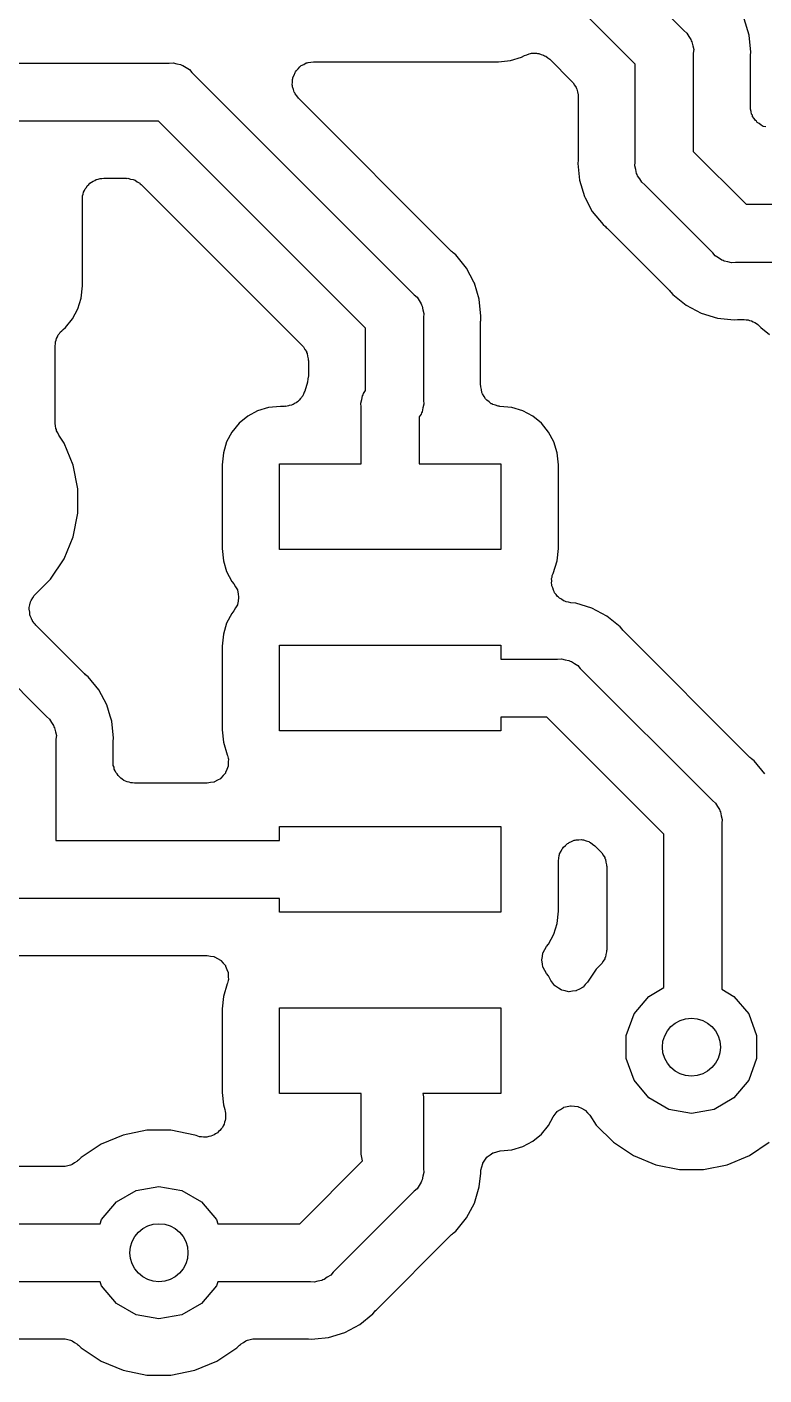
# Model space of a CAD drawing. Extents: x 91 to 190.2, y -113.9 to -59.9.
# Drawn here: x 161.83 to 167, y -101.34 to -91.89 of the extents above; entities that cross this region are included whole.
import ezdxf

# ---------------------------------------------------------------- set-up
doc = ezdxf.new("R2010")
doc.units = 0
doc.header["$MEASUREMENT"] = 0
doc.layers.add('BLACK', color=7, linetype='CONTINUOUS')

msp = doc.modelspace()

# ---------------------------------------------------------------- linework, layer by layer
at = {"layer": 'BLACK', "linetype": 'CONTINUOUS'}
for p, q in [((165.815, -91.2976), (166.437, -91.92)), ((166.097, -92.1542), (165.581, -91.6382)), ((166.894, -91.9517), (166.86, -91.838)), ((166.437, -91.92), (166.458, -91.9374)), ((166.458, -91.9374), (166.472, -91.9607)), ((166.472, -91.9607), (166.487, -91.9828)), ((166.906, -92.07), (166.894, -91.9517)), ((166.487, -91.9828), (166.489, -91.9916)), ((166.489, -91.9916), (166.494, -91.9994)), ((166.494, -91.9994), (166.499, -92.026)), ((166.499, -92.026), (166.506, -92.052)), ((166.506, -92.052), (166.503, -92.0789)), ((159.285, -92.1474), (162.832, -92.1474)), ((162.832, -92.1474), (162.859, -92.145)), ((162.859, -92.145), (162.885, -92.152)), ((162.885, -92.152), (162.911, -92.1567)), ((162.911, -92.1567), (162.919, -92.1612)), ((163.757, -92.1648), (163.775, -92.1565)), ((163.775, -92.1565), (163.792, -92.1467)), ((163.792, -92.1467), (163.798, -92.1456)), ((163.798, -92.1456), (163.804, -92.1428)), ((163.804, -92.1428), (163.824, -92.1411)), ((163.824, -92.1411), (163.843, -92.1377)), ((163.843, -92.1377), (165.138, -92.1377)), ((165.138, -92.1377), (165.223, -92.1292)), ((165.223, -92.1292), (165.299, -92.1063)), ((165.299, -92.1063), (165.321, -92.0945)), ((165.321, -92.0945), (165.337, -92.0892)), ((165.337, -92.0892), (165.353, -92.0819)), ((165.353, -92.0819), (165.362, -92.0811)), ((165.362, -92.0811), (165.37, -92.0783)), ((165.37, -92.0783), (165.388, -92.0789)), ((165.388, -92.0789), (165.405, -92.0774)), ((165.405, -92.0774), (165.413, -92.0797)), ((165.413, -92.0797), (165.422, -92.08)), ((165.422, -92.08), (165.438, -92.0864)), ((165.438, -92.0864), (165.455, -92.0909)), ((165.455, -92.0909), (165.462, -92.0961)), ((165.462, -92.0961), (165.471, -92.0994)), ((165.471, -92.0994), (165.484, -92.1109)), ((165.484, -92.1109), (165.498, -92.1207)), ((165.498, -92.1207), (165.653, -92.2759)), ((166.097, -92.8411), (166.097, -92.1542)), ((166.503, -92.0789), (166.503, -92.7658)), ((166.903, -92.107), (166.904, -92.0997)), ((166.903, -92.453), (166.903, -92.107)), ((166.904, -92.0923), (166.906, -92.07)), ((166.904, -92.0997), (166.904, -92.0923)), ((162.919, -92.1612), (162.928, -92.1636)), ((162.928, -92.1636), (162.95, -92.179)), ((162.95, -92.179), (162.973, -92.1925)), ((162.973, -92.1925), (162.991, -92.2132)), ((162.991, -92.2132), (164.547, -93.77)), ((163.697, -92.2554), (163.698, -92.2488)), ((163.698, -92.2488), (163.706, -92.2311)), ((163.706, -92.2311), (163.713, -92.2127)), ((163.713, -92.2127), (163.717, -92.2076)), ((163.717, -92.2076), (163.72, -92.2016)), ((163.72, -92.2016), (163.734, -92.1878)), ((163.734, -92.1878), (163.746, -92.1728)), ((163.746, -92.1728), (163.752, -92.1695)), ((163.752, -92.1695), (163.757, -92.1648)), ((163.693, -92.3007), (163.695, -92.2812)), ((163.695, -92.3071), (163.693, -92.3007)), ((163.695, -92.2616), (163.697, -92.2554)), ((163.695, -92.2812), (163.695, -92.2616)), ((163.695, -92.3137), (163.695, -92.3071)), ((163.702, -92.3321), (163.695, -92.3137)), ((163.707, -92.3511), (163.702, -92.3321)), ((165.653, -92.2759), (165.657, -92.2813)), ((165.657, -92.2813), (165.662, -92.2856)), ((165.662, -92.2856), (165.672, -92.3025)), ((165.672, -92.3025), (165.683, -92.3186)), ((165.683, -92.3186), (165.684, -92.325)), ((165.684, -92.325), (165.688, -92.3307)), ((165.688, -92.3307), (165.691, -92.35)), ((163.711, -92.3565), (163.707, -92.3511)), ((163.713, -92.3627), (163.711, -92.3565)), ((163.726, -92.3777), (163.713, -92.3627)), ((163.737, -92.3937), (163.726, -92.3777)), ((164.81, -93.4673), (163.737, -92.3937)), ((165.691, -92.35), (165.696, -92.3689)), ((165.696, -92.3689), (165.696, -92.3755)), ((165.696, -92.3755), (165.697, -92.382)), ((165.697, -92.382), (165.697, -92.813)), ((166.905, -92.4619), (166.903, -92.453)), ((166.904, -92.4709), (166.905, -92.4619)), ((166.909, -92.4874), (166.904, -92.4709)), ((166.912, -92.5043), (166.909, -92.4874)), ((166.917, -92.5121), (166.912, -92.5043)), ((166.919, -92.5208), (166.917, -92.5121)), ((166.93, -92.5345), (166.919, -92.5208)), ((166.938, -92.5494), (166.93, -92.5345)), ((162.756, -92.5538), (159.209, -92.5538)), ((164.207, -94.0042), (162.756, -92.5538)), ((166.945, -92.5552), (166.938, -92.5494)), ((166.951, -92.5625), (166.945, -92.5552)), ((166.965, -92.5718), (166.951, -92.5625)), ((166.978, -92.5829), (166.965, -92.5718)), ((166.987, -92.586), (166.978, -92.5829)), ((166.994, -92.5909), (166.987, -92.586)), ((167.011, -92.5948), (166.994, -92.5909)), ((165.697, -92.813), (165.696, -92.8203)), ((166.503, -92.7658), (166.874, -93.1368)), ((165.696, -92.8277), (165.694, -92.85)), ((165.694, -92.85), (165.706, -92.9683)), ((165.696, -92.8203), (165.696, -92.8277)), ((166.094, -92.868), (166.097, -92.8411)), ((166.101, -92.894), (166.094, -92.868)), ((166.106, -92.9206), (166.101, -92.894)), ((162.251, -93.0187), (162.258, -93.0074)), ((162.258, -93.0074), (162.268, -92.9989)), ((162.268, -92.9989), (162.276, -92.9889)), ((162.276, -92.9889), (162.288, -92.9823)), ((162.288, -92.9823), (162.298, -92.9739)), ((162.298, -92.9739), (162.31, -92.9694)), ((162.31, -92.9694), (162.321, -92.9628)), ((162.321, -92.9628), (162.334, -92.9605)), ((162.334, -92.9605), (162.347, -92.9561)), ((162.347, -92.9561), (162.36, -92.9561)), ((162.36, -92.9561), (162.373, -92.9538)), ((162.373, -92.9538), (162.529, -92.9538)), ((162.529, -92.9538), (162.535, -92.9549)), ((162.535, -92.9549), (162.542, -92.9544)), ((162.542, -92.9544), (162.561, -92.9594)), ((162.561, -92.9594), (162.58, -92.9628)), ((162.58, -92.9628), (162.586, -92.9661)), ((162.586, -92.9661), (162.592, -92.9678)), ((162.592, -92.9678), (162.608, -92.9791)), ((162.608, -92.9791), (162.625, -92.9889)), ((162.625, -92.9889), (162.629, -92.9939)), ((162.629, -92.9939), (162.635, -92.9977)), ((162.635, -92.9977), (163.763, -94.1259)), ((165.706, -92.9683), (165.74, -93.0819)), ((166.111, -92.9284), (166.106, -92.9206)), ((166.113, -92.9372), (166.111, -92.9284)), ((166.128, -92.9593), (166.113, -92.9372)), ((166.142, -92.9826), (166.128, -92.9593)), ((166.163, -93), (166.142, -92.9826)), ((166.64, -93.4774), (166.163, -93)), ((162.223, -93.1038), (162.225, -93.0909)), ((162.225, -93.0777), (162.229, -93.0654)), ((162.225, -93.0909), (162.225, -93.0777)), ((162.229, -93.0654), (162.232, -93.0525)), ((162.232, -93.0525), (162.238, -93.0411)), ((162.238, -93.0411), (162.243, -93.0288)), ((162.243, -93.0288), (162.251, -93.0187)), ((165.74, -93.0819), (165.746, -93.0924)), ((165.746, -93.0924), (165.746, -93.0924)), ((165.746, -93.0924), (165.746, -93.0924)), ((165.746, -93.0924), (165.796, -93.1867)), ((162.223, -93.7076), (162.223, -93.1038)), ((165.796, -93.1867), (165.871, -93.2786)), ((166.874, -93.1368), (167.26, -93.1368)), ((165.871, -93.2786), (165.889, -93.2928)), ((165.889, -93.2928), (165.894, -93.2984)), ((165.894, -93.2984), (165.9, -93.3027)), ((165.9, -93.3027), (166.337, -93.7404)), ((164.816, -93.4716), (164.81, -93.4673)), ((164.821, -93.4772), (164.816, -93.4716)), ((164.839, -93.4914), (164.821, -93.4772)), ((166.657, -93.4981), (166.64, -93.4774)), ((164.914, -93.5833), (164.839, -93.4914)), ((166.681, -93.5115), (166.657, -93.4981)), ((166.703, -93.527), (166.681, -93.5115)), ((166.712, -93.5294), (166.703, -93.527)), ((166.719, -93.5339), (166.712, -93.5294)), ((166.746, -93.5386), (166.719, -93.5339)), ((166.772, -93.5455), (166.746, -93.5386)), ((166.799, -93.5432), (166.772, -93.5455)), ((167.26, -93.5432), (166.799, -93.5432)), ((164.966, -93.6815), (164.914, -93.5833)), ((162.214, -93.7934), (162.223, -93.7076)), ((164.97, -93.688), (164.966, -93.6815)), ((165.004, -93.8017), (164.97, -93.688)), ((166.337, -93.7404), (166.342, -93.7464)), ((166.342, -93.7464), (166.347, -93.7513)), ((166.347, -93.7513), (166.361, -93.7686)), ((162.191, -93.8688), (162.214, -93.7934)), ((164.547, -93.77), (164.568, -93.7874)), ((164.568, -93.7874), (164.582, -93.8107)), ((164.582, -93.8107), (164.597, -93.8328)), ((164.597, -93.8328), (164.599, -93.8416)), ((164.599, -93.8416), (164.604, -93.8494)), ((164.604, -93.8494), (164.609, -93.876)), ((165.016, -93.92), (165.004, -93.8017)), ((166.361, -93.7686), (166.453, -93.844)), ((166.453, -93.844), (166.558, -93.9)), ((162.104, -93.9992), (162.154, -93.9383)), ((162.154, -93.9383), (162.191, -93.8688)), ((164.609, -93.876), (164.616, -93.902)), ((164.616, -93.902), (164.613, -93.9289)), ((164.613, -93.9289), (164.613, -94.5097)), ((165.013, -93.957), (165.014, -93.9497)), ((165.014, -93.9423), (165.016, -93.92)), ((165.014, -93.9497), (165.014, -93.9423)), ((166.558, -93.9), (166.672, -93.9345)), ((166.672, -93.9345), (166.79, -93.9461)), ((166.79, -93.9461), (166.812, -93.9439)), ((166.812, -93.9439), (166.82, -93.9445)), ((166.82, -93.9445), (166.827, -93.9432)), ((166.827, -93.9432), (166.859, -93.9432)), ((166.859, -93.9432), (166.873, -93.9456)), ((166.873, -93.9456), (166.887, -93.9458)), ((166.887, -93.9458), (166.898, -93.9501)), ((166.898, -93.9501), (166.91, -93.9522)), ((166.91, -93.9522), (166.922, -93.9592)), ((162.054, -94.052), (162.062, -94.0427)), ((162.062, -94.0427), (162.068, -94.032)), ((162.068, -94.032), (162.079, -94.0231)), ((162.079, -94.0231), (162.088, -94.0125)), ((162.088, -94.0125), (162.104, -93.9992)), ((164.207, -94.4417), (164.207, -94.0042)), ((165.013, -94.4031), (165.013, -93.957)), ((166.922, -93.9592), (166.935, -93.9641)), ((166.935, -93.9641), (166.945, -93.9721)), ((166.945, -93.9721), (166.955, -93.9783)), ((166.955, -93.9783), (166.964, -93.989)), ((166.964, -93.989), (166.975, -93.998)), ((166.975, -93.998), (166.976, -93.9992)), ((166.976, -93.9992), (167.037, -94.0492)), ((162.033, -94.1284), (162.036, -94.1147)), ((162.033, -94.6715), (162.033, -94.1284)), ((162.036, -94.1008), (162.04, -94.0893)), ((162.036, -94.1147), (162.036, -94.1008)), ((162.04, -94.0893), (162.042, -94.0771)), ((162.042, -94.0771), (162.049, -94.0651)), ((162.049, -94.0651), (162.054, -94.052)), ((163.763, -94.1259), (163.767, -94.1313)), ((163.767, -94.1313), (163.772, -94.1356)), ((163.772, -94.1356), (163.782, -94.1525)), ((163.782, -94.1525), (163.793, -94.1686)), ((163.793, -94.1686), (163.794, -94.175)), ((163.794, -94.175), (163.798, -94.1807)), ((163.798, -94.1807), (163.801, -94.2)), ((163.801, -94.2), (163.806, -94.2189)), ((163.806, -94.2189), (163.806, -94.2255)), ((163.806, -94.2255), (163.807, -94.232)), ((163.807, -94.232), (163.807, -94.338)), ((163.8, -94.3815), (163.781, -94.4445)), ((163.803, -94.3597), (163.8, -94.3815)), ((163.807, -94.338), (163.803, -94.3597)), ((165.014, -94.4088), (165.013, -94.4031)), ((165.014, -94.4146), (165.014, -94.4088)), ((165.019, -94.4344), (165.014, -94.4146)), ((163.734, -94.5172), (163.723, -94.5238)), ((163.738, -94.5128), (163.734, -94.5172)), ((163.742, -94.5095), (163.738, -94.5128)), ((163.752, -94.4964), (163.742, -94.5095)), ((163.758, -94.491), (163.752, -94.4964)), ((163.76, -94.486), (163.758, -94.491)), ((163.767, -94.4773), (163.76, -94.486)), ((163.769, -94.4719), (163.767, -94.4773)), ((163.773, -94.4672), (163.769, -94.4719)), ((163.777, -94.4536), (163.773, -94.4672)), ((163.781, -94.4445), (163.777, -94.4536)), ((164.174, -94.5306), (164.181, -94.5046)), ((164.181, -94.5046), (164.186, -94.478)), ((164.186, -94.478), (164.191, -94.4702)), ((164.191, -94.4702), (164.193, -94.4614)), ((164.193, -94.4614), (164.207, -94.4417)), ((164.613, -94.5097), (164.616, -94.5366)), ((165.022, -94.4544), (165.019, -94.4344)), ((165.025, -94.4595), (165.022, -94.4544)), ((165.027, -94.4651), (165.025, -94.4595)), ((165.038, -94.4819), (165.027, -94.4651)), ((165.048, -94.4996), (165.038, -94.4819)), ((165.053, -94.5033), (165.048, -94.4996)), ((165.056, -94.5081), (165.053, -94.5033)), ((165.073, -94.5199), (165.056, -94.5081)), ((165.088, -94.5331), (165.073, -94.5199)), ((163.451, -94.5837), (163.382, -94.6208)), ((163.527, -94.5608), (163.451, -94.5837)), ((163.612, -94.5523), (163.527, -94.5608)), ((163.638, -94.5523), (163.612, -94.5523)), ((163.643, -94.5513), (163.638, -94.5523)), ((163.649, -94.5519), (163.643, -94.5513)), ((163.667, -94.5473), (163.649, -94.5519)), ((163.672, -94.547), (163.667, -94.5473)), ((163.675, -94.5458), (163.672, -94.547)), ((163.689, -94.5433), (163.675, -94.5458)), ((163.694, -94.5404), (163.689, -94.5433)), ((163.699, -94.539), (163.694, -94.5404)), ((163.714, -94.5289), (163.699, -94.539)), ((163.72, -94.5266), (163.714, -94.5289)), ((163.723, -94.5238), (163.72, -94.5266)), ((164.177, -94.5575), (164.174, -94.5306)), ((164.177, -94.955), (164.177, -94.5575)), ((164.597, -94.6058), (164.583, -94.6255)), ((164.599, -94.597), (164.597, -94.6058)), ((164.604, -94.5892), (164.599, -94.597)), ((164.609, -94.5626), (164.604, -94.5892)), ((164.616, -94.5366), (164.609, -94.5626)), ((165.094, -94.535), (165.088, -94.5331)), ((165.098, -94.5384), (165.094, -94.535)), ((165.118, -94.5439), (165.098, -94.5384)), ((165.137, -94.5509), (165.118, -94.5439)), ((165.143, -94.5509), (165.137, -94.5509)), ((165.148, -94.5524), (165.143, -94.5509)), ((165.233, -94.5608), (165.148, -94.5524)), ((165.309, -94.5837), (165.233, -94.5608)), ((165.378, -94.6208), (165.309, -94.5837)), ((162.036, -94.6892), (162.033, -94.6715)), ((162.037, -94.7072), (162.036, -94.6892)), ((162.041, -94.7147), (162.037, -94.7072)), ((163.321, -94.6708), (163.271, -94.7317)), ((163.382, -94.6208), (163.321, -94.6708)), ((164.583, -94.6255), (164.583, -94.955)), ((165.439, -94.6708), (165.378, -94.6208)), ((165.489, -94.7317), (165.439, -94.6708)), ((162.042, -94.7228), (162.041, -94.7147)), ((162.051, -94.7384), (162.042, -94.7228)), ((162.058, -94.7548), (162.051, -94.7384)), ((162.095, -94.809), (162.058, -94.7548)), ((163.234, -94.8012), (163.211, -94.8766)), ((163.271, -94.7317), (163.234, -94.8012)), ((165.526, -94.8012), (165.489, -94.7317)), ((165.549, -94.8766), (165.526, -94.8012)), ((162.159, -94.965), (162.095, -94.809)), ((163.211, -94.8766), (163.202, -94.9624)), ((165.558, -94.9624), (165.549, -94.8766)), ((162.192, -95.1306), (162.159, -94.965)), ((163.202, -94.9624), (163.202, -95.5476)), ((163.605, -95.555), (163.605, -94.955)), ((163.605, -94.955), (164.177, -94.955)), ((164.583, -94.955), (165.155, -94.955)), ((165.155, -94.955), (165.155, -95.555)), ((165.558, -95.5476), (165.558, -94.9624)), ((162.192, -95.2994), (162.192, -95.1306)), ((162.159, -95.465), (162.192, -95.2994)), ((162.095, -95.621), (162.159, -95.465)), ((163.202, -95.5476), (163.211, -95.6334)), ((165.155, -95.555), (163.605, -95.555)), ((165.549, -95.6334), (165.558, -95.5476)), ((162.001, -95.7614), (162.095, -95.621)), ((163.211, -95.6334), (163.234, -95.7088)), ((165.522, -95.7228), (165.549, -95.6334)), ((163.234, -95.7088), (163.271, -95.7783)), ((165.511, -95.7566), (165.514, -95.7472)), ((165.514, -95.7472), (165.515, -95.7374)), ((165.515, -95.7374), (165.522, -95.7228)), ((161.894, -95.8681), (162.001, -95.7614)), ((163.271, -95.7783), (163.284, -95.7948)), ((163.284, -95.7948), (163.296, -95.8161)), ((163.296, -95.8161), (163.309, -95.8372)), ((163.309, -95.8372), (163.309, -95.8388)), ((163.309, -95.8388), (163.31, -95.8402)), ((163.31, -95.8402), (163.314, -95.8644)), ((165.51, -95.7893), (165.512, -95.773)), ((165.512, -95.7988), (165.51, -95.7893)), ((165.512, -95.773), (165.511, -95.7566)), ((165.513, -95.8087), (165.512, -95.7988)), ((165.519, -95.8239), (165.513, -95.8087)), ((165.523, -95.8397), (165.519, -95.8239)), ((165.528, -95.8479), (165.523, -95.8397)), ((161.856, -95.9414), (161.86, -95.9214)), ((161.86, -95.9214), (161.863, -95.9164)), ((161.863, -95.9164), (161.864, -95.9108)), ((161.864, -95.9108), (161.876, -95.8941)), ((161.876, -95.8941), (161.886, -95.8765)), ((161.886, -95.8765), (161.891, -95.8729)), ((161.891, -95.8729), (161.894, -95.8681)), ((163.314, -95.9156), (163.31, -95.9398)), ((163.314, -95.8644), (163.318, -95.8884)), ((163.318, -95.8916), (163.314, -95.9156)), ((163.318, -95.8884), (163.318, -95.89)), ((163.318, -95.89), (163.318, -95.8916)), ((165.532, -95.857), (165.528, -95.8479)), ((165.543, -95.8692), (165.532, -95.857)), ((165.552, -95.8827), (165.543, -95.8692)), ((165.56, -95.8885), (165.552, -95.8827)), ((165.567, -95.8958), (165.56, -95.8885)), ((165.581, -95.9035), (165.567, -95.8958)), ((165.595, -95.9131), (165.581, -95.9035)), ((165.604, -95.9157), (165.595, -95.9131)), ((165.613, -95.9204), (165.604, -95.9157)), ((165.629, -95.9227), (165.613, -95.9204)), ((165.645, -95.9271), (165.629, -95.9227)), ((165.68, -95.9305), (165.645, -95.9271)), ((165.793, -95.965), (165.68, -95.9305)), ((161.85, -95.9726), (161.851, -95.9669)), ((161.854, -95.9927), (161.85, -95.9726)), ((161.851, -95.9611), (161.856, -95.9414)), ((161.851, -95.9669), (161.851, -95.9611)), ((161.855, -96.013), (161.854, -95.9927)), ((161.858, -96.0183), (161.855, -96.013)), ((161.859, -96.024), (161.858, -96.0183)), ((161.867, -96.0386), (161.859, -96.024)), ((163.271, -96.0017), (163.234, -96.0712)), ((163.284, -95.9852), (163.271, -96.0017)), ((163.296, -95.9639), (163.284, -95.9852)), ((163.309, -95.9428), (163.296, -95.9639)), ((163.31, -95.9398), (163.309, -95.9412)), ((163.309, -95.9412), (163.309, -95.9428)), ((165.898, -96.021), (165.793, -95.965)), ((165.99, -96.0964), (165.898, -96.021)), ((161.868, -96.042), (161.867, -96.0386)), ((161.871, -96.0461), (161.868, -96.042)), ((161.877, -96.0603), (161.871, -96.0461)), ((161.881, -96.0643), (161.877, -96.0603)), ((161.884, -96.0694), (161.881, -96.0643)), ((161.888, -96.0737), (161.884, -96.0694)), ((161.893, -96.0786), (161.888, -96.0737)), ((161.898, -96.0846), (161.893, -96.0786)), ((162.235, -96.4223), (161.898, -96.0846)), ((163.234, -96.0712), (163.211, -96.1466)), ((166.004, -96.1137), (165.99, -96.0964)), ((166.01, -96.1186), (166.004, -96.1137)), ((166.014, -96.1246), (166.01, -96.1186)), ((166.9, -97.0109), (166.014, -96.1246)), ((163.211, -96.1466), (163.202, -96.2324)), ((163.202, -96.2324), (163.202, -96.8176)), ((163.605, -96.825), (163.605, -96.225)), ((163.605, -96.225), (165.155, -96.225)), ((165.155, -96.225), (165.155, -96.3218)), ((161.595, -96.3476), (161.972, -96.7251)), ((165.155, -96.3218), (165.553, -96.3218)), ((165.553, -96.3218), (165.579, -96.3195)), ((165.579, -96.3195), (165.605, -96.3264)), ((165.605, -96.3264), (165.632, -96.3311)), ((165.632, -96.3311), (165.64, -96.3356)), ((165.64, -96.3356), (165.649, -96.338)), ((165.649, -96.338), (165.671, -96.3535)), ((165.671, -96.3535), (165.694, -96.3669)), ((165.694, -96.3669), (165.711, -96.3876)), ((165.711, -96.3876), (166.637, -97.3136)), ((162.241, -96.4266), (162.235, -96.4223)), ((162.246, -96.4322), (162.241, -96.4266)), ((162.264, -96.4464), (162.246, -96.4322)), ((162.339, -96.5383), (162.264, -96.4464)), ((162.395, -96.6431), (162.339, -96.5383)), ((162.419, -96.7231), (162.395, -96.6431)), ((161.972, -96.7251), (161.993, -96.7424)), ((161.993, -96.7424), (162.007, -96.7657)), ((162.007, -96.7657), (162.022, -96.7878)), ((162.429, -96.7567), (162.419, -96.7231)), ((162.419, -96.7231), (162.419, -96.7231)), ((162.441, -96.875), (162.429, -96.7567)), ((165.477, -96.7282), (165.155, -96.7282)), ((165.155, -96.7282), (165.155, -96.825)), ((166.297, -97.5478), (165.477, -96.7282)), ((162.022, -96.7878), (162.024, -96.7966)), ((162.024, -96.7966), (162.029, -96.8044)), ((162.029, -96.8044), (162.034, -96.831)), ((162.034, -96.831), (162.041, -96.857)), ((162.041, -96.857), (162.038, -96.8839)), ((162.439, -96.8973), (162.441, -96.875)), ((163.202, -96.8176), (163.211, -96.9034)), ((165.155, -96.825), (163.605, -96.825)), ((162.038, -96.8839), (162.038, -97.5918)), ((162.438, -96.912), (162.439, -96.9047)), ((162.438, -97.0418), (162.438, -96.912)), ((162.439, -96.9047), (162.439, -96.8973)), ((163.211, -96.9034), (163.238, -96.9929)), ((162.44, -97.0547), (162.438, -97.0418)), ((162.44, -97.0678), (162.44, -97.0547)), ((162.445, -97.0802), (162.44, -97.0678)), ((163.238, -96.9929), (163.239, -96.9982)), ((163.239, -96.9982), (163.245, -97.0158)), ((163.245, -97.0678), (163.244, -97.0702)), ((163.245, -97.0158), (163.245, -97.0182)), ((163.245, -97.0182), (163.246, -97.0206)), ((163.246, -97.0206), (163.245, -97.0442)), ((163.245, -97.0442), (163.245, -97.0678)), ((166.906, -97.0152), (166.9, -97.0109)), ((166.911, -97.0208), (166.906, -97.0152)), ((166.929, -97.035), (166.911, -97.0208)), ((167.004, -97.1269), (166.929, -97.035)), ((162.447, -97.0931), (162.445, -97.0802)), ((162.454, -97.1045), (162.447, -97.0931)), ((162.458, -97.1168), (162.454, -97.1045)), ((162.467, -97.1269), (162.458, -97.1168)), ((162.473, -97.1382), (162.467, -97.1269)), ((162.483, -97.1467), (162.473, -97.1382)), ((162.492, -97.1567), (162.483, -97.1467)), ((162.503, -97.1633), (162.492, -97.1567)), ((162.513, -97.1717), (162.503, -97.1633)), ((163.19, -97.1598), (163.169, -97.1709)), ((163.192, -97.158), (163.19, -97.1598)), ((163.194, -97.1567), (163.192, -97.158)), ((163.209, -97.1386), (163.194, -97.1567)), ((163.225, -97.121), (163.209, -97.1386)), ((163.226, -97.1187), (163.225, -97.121)), ((163.227, -97.1168), (163.226, -97.1187)), ((163.235, -97.0946), (163.227, -97.1168)), ((163.244, -97.0727), (163.235, -97.0946)), ((163.244, -97.0702), (163.244, -97.0727)), ((162.526, -97.1762), (162.513, -97.1717)), ((162.537, -97.1828), (162.526, -97.1762)), ((162.55, -97.185), (162.537, -97.1828)), ((162.562, -97.1895), (162.55, -97.185)), ((162.575, -97.1895), (162.562, -97.1895)), ((162.588, -97.1918), (162.575, -97.1895)), ((163.097, -97.1918), (162.588, -97.1918)), ((163.121, -97.1877), (163.097, -97.1918)), ((163.144, -97.1844), (163.121, -97.1877)), ((163.146, -97.1832), (163.144, -97.1844)), ((163.149, -97.1828), (163.146, -97.1832)), ((163.169, -97.1709), (163.149, -97.1828)), ((166.637, -97.3136), (166.658, -97.331)), ((166.658, -97.331), (166.672, -97.3543)), ((166.672, -97.3543), (166.687, -97.3764)), ((166.687, -97.3764), (166.689, -97.3852)), ((166.689, -97.3852), (166.694, -97.393)), ((166.694, -97.393), (166.699, -97.4196)), ((166.699, -97.4196), (166.706, -97.4456)), ((166.706, -97.4456), (166.703, -97.4725)), ((163.605, -97.5918), (163.605, -97.495)), ((163.605, -97.495), (165.155, -97.495)), ((165.155, -97.495), (165.155, -98.095)), ((166.703, -97.4725), (166.703, -98.6352)), ((162.038, -97.5918), (163.605, -97.5918)), ((165.593, -97.64), (165.608, -97.6274)), ((165.608, -97.6274), (165.622, -97.6136)), ((165.622, -97.6136), (165.628, -97.6108)), ((165.628, -97.6108), (165.633, -97.6065)), ((165.633, -97.6065), (165.651, -97.5998)), ((165.651, -97.5998), (165.669, -97.5916)), ((165.669, -97.5916), (165.675, -97.591)), ((165.675, -97.591), (165.682, -97.5887)), ((165.682, -97.5887), (165.701, -97.5887)), ((165.701, -97.5887), (165.721, -97.587)), ((165.721, -97.587), (165.727, -97.5887)), ((165.727, -97.5887), (165.734, -97.5887)), ((165.734, -97.5887), (165.752, -97.5954)), ((165.752, -97.5954), (165.771, -97.6005)), ((165.771, -97.6005), (165.776, -97.6043)), ((165.776, -97.6043), (165.783, -97.6065)), ((165.783, -97.6065), (165.798, -97.6191)), ((165.798, -97.6191), (165.814, -97.6304)), ((165.814, -97.6304), (165.853, -97.6695)), ((166.297, -98.6236), (166.297, -97.5478)), ((165.558, -97.7364), (165.561, -97.7171)), ((165.561, -97.7171), (165.563, -97.6976)), ((165.563, -97.6976), (165.566, -97.6916)), ((165.566, -97.6916), (165.567, -97.6851)), ((165.567, -97.6851), (165.577, -97.6682)), ((165.577, -97.6682), (165.585, -97.6504)), ((165.585, -97.6504), (165.589, -97.6457)), ((165.589, -97.6457), (165.593, -97.64)), ((165.853, -97.6695), (165.857, -97.6749)), ((165.857, -97.6749), (165.862, -97.6792)), ((165.862, -97.6792), (165.872, -97.6961)), ((165.872, -97.6961), (165.883, -97.7122)), ((165.883, -97.7122), (165.884, -97.7186)), ((165.884, -97.7186), (165.888, -97.7243)), ((165.888, -97.7243), (165.891, -97.7436)), ((165.558, -98.0876), (165.558, -97.7364)), ((165.891, -97.7436), (165.896, -97.7625)), ((165.896, -97.7625), (165.896, -97.7691)), ((165.896, -97.7691), (165.897, -97.7756)), ((165.897, -97.7756), (165.897, -98.3588)), ((163.605, -97.9982), (160.525, -97.9982)), ((163.605, -98.095), (163.605, -97.9982)), ((165.155, -98.095), (163.605, -98.095)), ((165.549, -98.1734), (165.558, -98.0876)), ((165.526, -98.2488), (165.549, -98.1734)), ((165.489, -98.3183), (165.526, -98.2488)), ((165.446, -98.4043), (165.45, -98.3802)), ((165.45, -98.3802), (165.451, -98.3788)), ((165.451, -98.3772), (165.464, -98.3561)), ((165.451, -98.3788), (165.451, -98.3772)), ((165.464, -98.3561), (165.476, -98.3348)), ((165.476, -98.3348), (165.489, -98.3183)), ((165.891, -98.3908), (165.888, -98.4101)), ((165.896, -98.3719), (165.891, -98.3908)), ((165.897, -98.3588), (165.896, -98.3653)), ((165.896, -98.3653), (165.896, -98.3719)), ((161.046, -98.3982), (163.097, -98.3982)), ((163.097, -98.3982), (163.121, -98.4023)), ((163.121, -98.4023), (163.144, -98.4056)), ((163.144, -98.4056), (163.146, -98.4068)), ((163.146, -98.4068), (163.149, -98.4072)), ((163.149, -98.4072), (163.169, -98.4191)), ((163.169, -98.4191), (163.19, -98.4302)), ((163.19, -98.4302), (163.192, -98.432)), ((163.192, -98.432), (163.194, -98.4333)), ((163.194, -98.4333), (163.209, -98.4514)), ((163.209, -98.4514), (163.225, -98.469)), ((163.225, -98.469), (163.226, -98.4713)), ((163.226, -98.4713), (163.227, -98.4732)), ((163.227, -98.4732), (163.235, -98.4954)), ((165.442, -98.4284), (165.446, -98.4043)), ((165.442, -98.43), (165.442, -98.4284)), ((165.442, -98.4316), (165.442, -98.43)), ((165.446, -98.4556), (165.442, -98.4316)), ((165.45, -98.4798), (165.446, -98.4556)), ((165.451, -98.4812), (165.45, -98.4798)), ((165.451, -98.4828), (165.451, -98.4812)), ((165.464, -98.5039), (165.451, -98.4828)), ((165.853, -98.4649), (165.824, -98.4936)), ((165.857, -98.4595), (165.853, -98.4649)), ((165.862, -98.4552), (165.857, -98.4595)), ((165.872, -98.4383), (165.862, -98.4552)), ((165.883, -98.4222), (165.872, -98.4383)), ((165.884, -98.4158), (165.883, -98.4222)), ((165.888, -98.4101), (165.884, -98.4158)), ((163.235, -98.4954), (163.244, -98.5173)), ((163.245, -98.5742), (163.239, -98.5918)), ((163.244, -98.5173), (163.244, -98.5198)), ((163.244, -98.5198), (163.245, -98.5222)), ((163.245, -98.5222), (163.245, -98.5458)), ((163.245, -98.5458), (163.246, -98.5694)), ((163.246, -98.5694), (163.245, -98.5718)), ((163.245, -98.5718), (163.245, -98.5742)), ((165.476, -98.5252), (165.464, -98.5039)), ((165.489, -98.5417), (165.476, -98.5252)), ((165.506, -98.5728), (165.489, -98.5417)), ((165.52, -98.5913), (165.506, -98.5728)), ((165.824, -98.4936), (165.763, -98.5854)), ((163.238, -98.597), (163.211, -98.6866)), ((163.239, -98.5918), (163.238, -98.597)), ((165.534, -98.6104), (165.52, -98.5913)), ((165.536, -98.6118), (165.534, -98.6104)), ((165.538, -98.6137), (165.536, -98.6118)), ((165.558, -98.6262), (165.538, -98.6137)), ((165.578, -98.6394), (165.558, -98.6262)), ((165.58, -98.6399), (165.578, -98.6394)), ((165.582, -98.6413), (165.58, -98.6399)), ((165.605, -98.6461), (165.582, -98.6413)), ((165.628, -98.6517), (165.605, -98.6461)), ((165.631, -98.6515), (165.628, -98.6517)), ((165.633, -98.652), (165.631, -98.6515)), ((165.657, -98.6486), (165.633, -98.652)), ((165.68, -98.6461), (165.657, -98.6486)), ((165.682, -98.645), (165.68, -98.6461)), ((165.685, -98.6446), (165.682, -98.645)), ((165.706, -98.6335), (165.685, -98.6446)), ((165.727, -98.623), (165.706, -98.6335)), ((165.729, -98.6212), (165.727, -98.623)), ((165.731, -98.6201), (165.729, -98.6212)), ((165.746, -98.6025), (165.731, -98.6201)), ((165.763, -98.5854), (165.746, -98.6025)), ((166.192, -98.6844), (166.297, -98.6236)), ((166.703, -98.6352), (166.788, -98.6844)), ((163.211, -98.6866), (163.202, -98.7724)), ((163.605, -99.365), (163.605, -98.765)), ((163.605, -98.765), (165.155, -98.765)), ((165.155, -98.765), (165.155, -99.365)), ((166.088, -98.8079), (166.192, -98.6844)), ((166.788, -98.6844), (166.892, -98.8079)), ((163.202, -98.7724), (163.202, -99.3576)), ((166.033, -98.9594), (166.088, -98.8079)), ((166.892, -98.8079), (166.947, -98.9594)), ((166.033, -99.1206), (166.033, -98.9594)), ((166.947, -98.9594), (166.947, -99.1206)), ((166.088, -99.2721), (166.033, -99.1206)), ((166.947, -99.1206), (166.892, -99.2721)), ((166.192, -99.3956), (166.088, -99.2721)), ((166.892, -99.2721), (166.788, -99.3956)), ((163.202, -99.3576), (163.211, -99.4434)), ((164.177, -99.365), (163.605, -99.365)), ((164.177, -99.7892), (164.177, -99.365)), ((165.155, -99.365), (164.609, -99.365)), ((164.609, -99.365), (164.613, -99.3872)), ((164.613, -99.3872), (164.613, -99.8911)), ((166.331, -99.4763), (166.192, -99.3956)), ((166.788, -99.3956), (166.649, -99.4763)), ((163.211, -99.4434), (163.221, -99.4779)), ((163.221, -99.4779), (163.223, -99.4901)), ((163.223, -99.4901), (163.226, -99.5018)), ((163.226, -99.5018), (163.226, -99.5158)), ((163.226, -99.5158), (163.227, -99.5296)), ((165.521, -99.5295), (165.535, -99.5109)), ((165.535, -99.5109), (165.549, -99.4918)), ((165.549, -99.4918), (165.551, -99.4904)), ((165.551, -99.4904), (165.553, -99.4885)), ((165.553, -99.4885), (165.573, -99.476)), ((165.573, -99.476), (165.593, -99.4629)), ((165.593, -99.4629), (165.595, -99.4623)), ((165.595, -99.4623), (165.597, -99.461)), ((165.597, -99.461), (165.62, -99.4561)), ((165.62, -99.4561), (165.643, -99.4505)), ((165.643, -99.4505), (165.646, -99.4508)), ((165.646, -99.4508), (165.648, -99.4502)), ((165.648, -99.4502), (165.671, -99.4536)), ((165.671, -99.4536), (165.695, -99.4562)), ((165.695, -99.4562), (165.697, -99.4573)), ((165.697, -99.4573), (165.7, -99.4576)), ((165.7, -99.4576), (165.72, -99.4688)), ((165.72, -99.4688), (165.742, -99.4792)), ((165.742, -99.4792), (165.743, -99.481)), ((165.743, -99.481), (165.746, -99.4822)), ((165.746, -99.4822), (165.761, -99.4998)), ((165.761, -99.4998), (165.778, -99.5168)), ((165.778, -99.5168), (165.824, -99.5864)), ((166.49, -99.5043), (166.331, -99.4763)), ((166.649, -99.4763), (166.49, -99.5043)), ((163.195, -99.6123), (163.187, -99.6239)), ((163.204, -99.602), (163.195, -99.6123)), ((163.209, -99.5906), (163.204, -99.602)), ((163.216, -99.5803), (163.209, -99.5906)), ((163.219, -99.5667), (163.216, -99.5803)), ((163.224, -99.5539), (163.219, -99.5667)), ((163.225, -99.5416), (163.224, -99.5539)), ((163.227, -99.5296), (163.225, -99.5416)), ((165.439, -99.6492), (165.489, -99.5883)), ((165.489, -99.5883), (165.521, -99.5295)), ((165.824, -99.5864), (165.944, -99.7058)), ((162.51, -99.6557), (162.354, -99.7204)), ((162.676, -99.6228), (162.51, -99.6557)), ((162.844, -99.6228), (162.676, -99.6228)), ((163.01, -99.6557), (162.844, -99.6228)), ((163.02, -99.66), (163.01, -99.6557)), ((163.032, -99.6627), (163.02, -99.66)), ((163.044, -99.6675), (163.032, -99.6627)), ((163.058, -99.6683), (163.044, -99.6675)), ((163.071, -99.6713), (163.058, -99.6683)), ((163.083, -99.6697), (163.071, -99.6713)), ((163.096, -99.6703), (163.083, -99.6697)), ((163.109, -99.6663), (163.096, -99.6703)), ((163.123, -99.6645), (163.109, -99.6663)), ((163.134, -99.6588), (163.123, -99.6645)), ((163.146, -99.6552), (163.134, -99.6588)), ((163.157, -99.6468), (163.146, -99.6552)), ((163.169, -99.6404), (163.157, -99.6468)), ((163.177, -99.6313), (163.169, -99.6404)), ((163.187, -99.6239), (163.177, -99.6313)), ((165.309, -99.7363), (165.378, -99.6992)), ((165.378, -99.6992), (165.439, -99.6492)), ((165.944, -99.7058), (166.084, -99.7996)), ((166.896, -99.7996), (167.036, -99.7058)), ((162.354, -99.7204), (162.214, -99.8142)), ((164.185, -99.8373), (164.177, -99.7892)), ((165.06, -99.8094), (165.08, -99.7956)), ((165.08, -99.7956), (165.1, -99.7814)), ((165.1, -99.7814), (165.102, -99.781)), ((165.102, -99.781), (165.103, -99.78)), ((165.103, -99.78), (165.127, -99.774)), ((165.127, -99.774), (165.151, -99.7674)), ((165.151, -99.7674), (165.233, -99.7592)), ((165.233, -99.7592), (165.309, -99.7363)), ((166.084, -99.7996), (166.24, -99.8643)), ((166.74, -99.8643), (166.896, -99.7996)), ((162.089, -99.8768), (160.902, -99.8768)), ((162.095, -99.8757), (162.089, -99.8768)), ((162.102, -99.8762), (162.095, -99.8757)), ((162.121, -99.8712), (162.102, -99.8762)), ((162.14, -99.8678), (162.121, -99.8712)), ((162.146, -99.8645), (162.14, -99.8678)), ((162.152, -99.8627), (162.146, -99.8645)), ((162.168, -99.8515), (162.152, -99.8627)), ((162.185, -99.8417), (162.168, -99.8515)), ((162.189, -99.8367), (162.185, -99.8417)), ((162.195, -99.8329), (162.189, -99.8367)), ((162.214, -99.8142), (162.195, -99.8329)), ((163.746, -100.277), (164.185, -99.8373)), ((164.613, -99.8911), (164.616, -99.918)), ((165.014, -99.9223), (165.016, -99.902)), ((165.016, -99.902), (165.023, -99.8784)), ((165.023, -99.8784), (165.029, -99.8547)), ((165.029, -99.8547), (165.03, -99.8534)), ((165.03, -99.8518), (165.044, -99.8319)), ((165.03, -99.8534), (165.03, -99.8518)), ((165.044, -99.8319), (165.058, -99.8118)), ((165.058, -99.8118), (165.059, -99.8108)), ((165.059, -99.8108), (165.06, -99.8094)), ((166.24, -99.8643), (166.406, -99.8972)), ((166.406, -99.8972), (166.574, -99.8972)), ((166.574, -99.8972), (166.74, -99.8643)), ((164.597, -99.9872), (164.582, -100.009)), ((164.599, -99.9784), (164.597, -99.9872)), ((164.604, -99.9706), (164.599, -99.9784)), ((164.609, -99.944), (164.604, -99.9706)), ((164.616, -99.918), (164.609, -99.944)), ((165.004, -100.018), (165.014, -99.9223)), ((165.014, -99.9223), (165.014, -99.9223)), ((162.462, -100.124), (162.601, -100.044)), ((162.601, -100.044), (162.76, -100.016)), ((162.76, -100.016), (162.919, -100.044)), ((162.919, -100.044), (163.058, -100.124)), ((164.547, -100.05), (163.98, -100.617)), ((164.568, -100.033), (164.547, -100.05)), ((164.582, -100.009), (164.568, -100.033)), ((164.97, -100.132), (165.004, -100.018)), ((162.358, -100.248), (162.462, -100.124)), ((163.058, -100.124), (163.162, -100.248)), ((164.914, -100.237), (164.97, -100.132)), ((157.579, -100.277), (162.347, -100.277)), ((162.347, -100.277), (162.358, -100.248)), ((163.162, -100.248), (163.173, -100.277)), ((163.173, -100.277), (163.746, -100.277)), ((164.839, -100.329), (164.914, -100.237)), ((164.283, -100.88), (164.81, -100.353)), ((164.81, -100.353), (164.816, -100.348)), ((164.816, -100.348), (164.821, -100.343)), ((164.821, -100.343), (164.839, -100.329)), ((163.939, -100.652), (163.917, -100.667)), ((163.963, -100.638), (163.939, -100.652)), ((163.98, -100.617), (163.963, -100.638)), ((162.347, -100.683), (159.973, -100.683)), ((162.358, -100.712), (162.347, -100.683)), ((162.462, -100.836), (162.358, -100.712)), ((163.162, -100.712), (163.058, -100.836)), ((163.173, -100.683), (163.162, -100.712)), ((163.821, -100.683), (163.173, -100.683)), ((163.848, -100.686), (163.821, -100.683)), ((163.874, -100.679), (163.848, -100.686)), ((163.901, -100.674), (163.874, -100.679)), ((163.908, -100.669), (163.901, -100.674)), ((163.917, -100.667), (163.908, -100.669)), ((162.601, -100.916), (162.462, -100.836)), ((163.058, -100.836), (162.919, -100.916)), ((162.76, -100.944), (162.601, -100.916)), ((162.919, -100.916), (162.76, -100.944)), ((164.167, -100.984), (164.259, -100.909)), ((164.259, -100.909), (164.273, -100.891)), ((164.273, -100.891), (164.278, -100.886)), ((164.278, -100.886), (164.283, -100.88)), ((164.062, -101.04), (164.167, -100.984)), ((160.523, -101.083), (162.089, -101.083)), ((162.089, -101.083), (162.095, -101.084)), ((162.095, -101.084), (162.102, -101.084)), ((162.102, -101.084), (162.121, -101.089)), ((162.121, -101.089), (162.14, -101.092)), ((162.14, -101.092), (162.146, -101.096)), ((162.146, -101.096), (162.152, -101.097)), ((162.152, -101.097), (162.168, -101.108)), ((162.168, -101.108), (162.185, -101.118)), ((162.185, -101.118), (162.189, -101.123)), ((162.189, -101.123), (162.195, -101.127)), ((162.195, -101.127), (162.214, -101.146)), ((163.306, -101.146), (163.325, -101.127)), ((163.325, -101.127), (163.331, -101.123)), ((163.331, -101.123), (163.335, -101.118)), ((163.335, -101.118), (163.352, -101.108)), ((163.352, -101.108), (163.368, -101.097)), ((163.368, -101.097), (163.374, -101.096)), ((163.374, -101.096), (163.38, -101.092)), ((163.38, -101.092), (163.399, -101.089)), ((163.399, -101.089), (163.418, -101.084)), ((163.418, -101.084), (163.425, -101.084)), ((163.425, -101.084), (163.431, -101.083)), ((163.431, -101.083), (163.793, -101.083)), ((163.793, -101.083), (163.8, -101.084)), ((163.8, -101.084), (163.808, -101.084)), ((163.808, -101.084), (163.83, -101.086)), ((163.83, -101.086), (163.852, -101.084)), ((163.852, -101.084), (163.948, -101.074)), ((163.948, -101.074), (164.062, -101.04)), ((162.214, -101.146), (162.354, -101.24)), ((163.166, -101.24), (163.306, -101.146)), ((162.354, -101.24), (162.51, -101.304)), ((162.51, -101.304), (162.676, -101.337)), ((162.844, -101.337), (163.01, -101.304)), ((163.01, -101.304), (163.166, -101.24)), ((162.676, -101.337), (162.844, -101.337))]:
    msp.add_line(p, q, dxfattribs=at)
at = {"layer": 'BLACK'}
for centre in [(166.49, -99.04), (162.76, -100.48)]:
    msp.add_circle(centre, 0.2032, dxfattribs=at)

doc.saveas('drawing.dxf')
